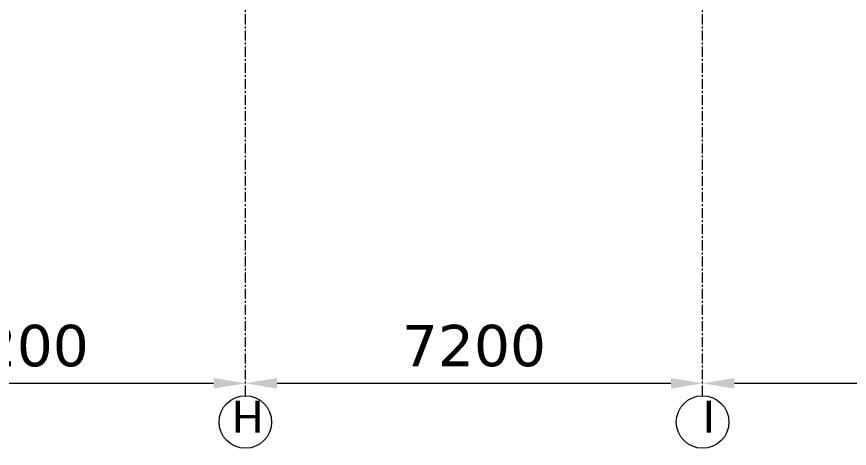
# Model space of a CAD drawing. Header units: millimetres. Extents: x 26027 to 581921, y 7230 to 233891.
# Drawn here: x 498797 to 511910, y 119458 to 126249 of the extents above; entities that cross this region are included whole.
import ezdxf

# ---------------------------------------------------------------- set-up
doc = ezdxf.new("R2010")
doc.units = ezdxf.units.MM
doc.header["$LTSCALE"] = 5
doc.linetypes.add('CENTER', pattern=[50.8, 31.75, -6.35, 6.35, -6.35])
doc.layers.get('DEFPOINTS').update_dxf_attribs({"color": 252})
doc.layers.add('axes', color=252, linetype='Continuous')
for name, color, linetype, lineweight in [('AxisBalloons_2', 252, 'Continuous', 0), ('Dims', 252, 'Continuous', 5), ('Text', 252, 'Continuous', 5)]:
    doc.layers.add(name, color=color, linetype=linetype, lineweight=lineweight)
doc.styles.add('Dimension', font='verdana.ttf')
doc.styles.get("Standard").update_dxf_attribs({"font": 'calibri.ttf'})
doc.dimstyles.new('D500', dxfattribs={"dimtxt": 650, "dimasz": 500, "dimexe": 150, "dimexo": 100, "dimgap": 250, "dimtad": 1, "dimdec": 0, "dimtxsty": 'Dimension', "dimcen": 100, "dimdle": 150, "dimclrd": 250, "dimclre": 250, "dimclrt": 7, "dimadec": 0, "dimazin": 0, "dimtfac": 1, "dimtdec": 0, "dimtmove": 0, "dimatfit": 3, "dimfxl": 1, "dimlwd": 5, "dimlwe": 5, "dimarcsym": 0})

# ---------------------------------------------------------------- blocks, each defined once
blk = doc.blocks.new('*D262')
at = {"layer": 'DEFPOINTS', "color": 0, "transparency": 16777216}
for p in [(495199, 120481), (502399, 120481), (502399, 120481)]:
    blk.add_point(p, dxfattribs=at)
at = {"layer": 'Dims', "color": 250, "linetype": 'Continuous', "lineweight": 5, "transparency": 16777216}
for p, q in [((495199, 120581), (495199, 120631)), ((502399, 120581), (502399, 120631)), ((495699, 120481), (501899, 120481))]:
    blk.add_line(p, q, dxfattribs=at)
at = {"layer": 'Dims', "color": 250, "transparency": 16777216}
for points in [[(495699, 120564), (495699, 120397), (495199, 120481)], [(501899, 120564), (501899, 120397), (502399, 120481)]]:
    blk.add_solid(points, dxfattribs=at)
at = {"layer": 'Dims', "color": 7, "lineweight": 0, "transparency": 16777216, "insert": (498799, 121069), "char_height": 650, "attachment_point": 5, "style": 'Dimension'}
blk.add_mtext('7200', dxfattribs=at)
blk = doc.blocks.new('*D263')
at = {"layer": 'DEFPOINTS', "color": 0, "transparency": 16777216}
for p in [(502399, 120481), (509599, 120481), (509599, 120481)]:
    blk.add_point(p, dxfattribs=at)
at = {"layer": 'Dims', "color": 250, "linetype": 'Continuous', "lineweight": 5, "transparency": 16777216}
for p, q in [((502399, 120581), (502399, 120631)), ((509599, 120581), (509599, 120631)), ((502899, 120481), (509099, 120481))]:
    blk.add_line(p, q, dxfattribs=at)
at = {"layer": 'Dims', "color": 250, "transparency": 16777216}
for points in [[(502899, 120564), (502899, 120397), (502399, 120481)], [(509099, 120564), (509099, 120397), (509599, 120481)]]:
    blk.add_solid(points, dxfattribs=at)
at = {"layer": 'Dims', "color": 7, "lineweight": 0, "transparency": 16777216, "insert": (505999, 121069), "char_height": 650, "attachment_point": 5, "style": 'Dimension'}
blk.add_mtext('7200', dxfattribs=at)
blk = doc.blocks.new('*D264')
at = {"layer": 'DEFPOINTS', "color": 0, "transparency": 16777216}
for p in [(509599, 120481), (516799, 120481, 0), (516799, 120481)]:
    blk.add_point(p, dxfattribs=at)
at = {"layer": 'Dims', "color": 250, "linetype": 'Continuous', "lineweight": 5, "transparency": 16777216}
for p, q in [((509599, 120581), (509599, 120631)), ((516799, 120581), (516799, 120631)), ((510099, 120481), (516299, 120481))]:
    blk.add_line(p, q, dxfattribs=at)
at = {"layer": 'Dims', "color": 250, "transparency": 16777216}
for points in [[(510099, 120564), (510099, 120397), (509599, 120481)], [(516299, 120564), (516299, 120397), (516799, 120481)]]:
    blk.add_solid(points, dxfattribs=at)
at = {"layer": 'Dims', "color": 7, "lineweight": 0, "transparency": 16777216, "insert": (513199, 121069), "char_height": 650, "attachment_point": 5, "style": 'Dimension'}
blk.add_mtext('7200', dxfattribs=at)

msp = doc.modelspace()

# ---------------------------------------------------------------- linework, layer by layer
at = {"layer": 'axes', "linetype": 'CENTER', "lineweight": 0}
for p, q in [((502398.8, 120285.6, 0), (502398.8, 210035.3, 0)), ((509599.2, 120285.6, 0), (509599.2, 210035.3, 0))]:
    msp.add_line(p, q, dxfattribs=at)
at = {"layer": 'AxisBalloons_2'}
for centre in [(502398.8, 119871.7, 0), (509599.2, 119871.7, 0)]:
    msp.add_circle(centre, 413.9, dxfattribs=at)

# ---------------------------------------------------------------- texts
at = {"layer": 'Text', "char_height": 500, "attachment_point": 1}
for s, insert in [('H', (502191.1, 120205.5, 0)), ('I', (509601, 120205.5, 0))]:
    msp.add_mtext_dynamic_manual_height_columns(s, width=500, gutter_width=1, heights=[0], dxfattribs=dict(at, insert=insert))

# ---------------------------------------------------------------- dimensions: what is measured, and where the dimension line sits
at = {"layer": 'Dims', "lineweight": 0}
for base, p1, p2, picture, middle in [((502398.8, 120480.8, 0), (495198.8, 120480.8, 0), (502398.8, 120480.8, 0), '*D262', (498798.8, 121069.3, 0)), ((509599.2, 120480.8, 0), (502398.8, 120480.8, 0), (509599.2, 120480.8, 0), '*D263', (505999, 121069.3, 0)), ((516798.8, 120480.8, 0), (509599.2, 120480.8, 0), (516798.8, 120480.8, 0), '*D264', (513199, 121069.3, 0))]:
    dim = msp.add_linear_dim(base=base, p1=p1, p2=p2, dimstyle='D500', dxfattribs=at)
    dim.commit()
    dim.dimension.update_dxf_attribs({"geometry": picture, "text_midpoint": middle})

doc.saveas('drawing.dxf')
